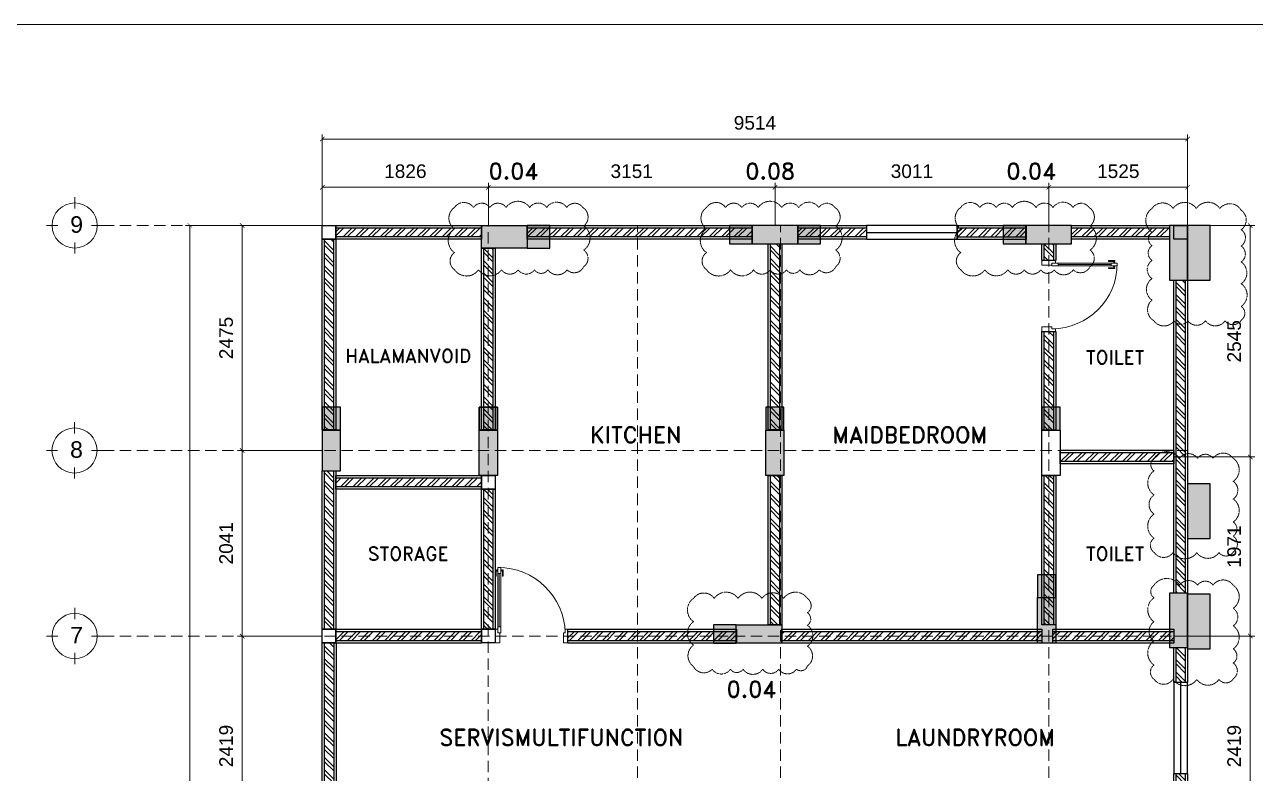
# Model space of a CAD drawing. Header units: millimetres. Extents: x -322387 to 1539330, y -108868 to 282714.
# Drawn here: x 513342 to 526875, y 75775 to 84011 of the extents above; entities that cross this region are included whole.
import ezdxf
from ezdxf.enums import TextEntityAlignment as Align

# ---------------------------------------------------------------- set-up
doc = ezdxf.new("R2010")
doc.units = ezdxf.units.MM
doc.header["$MEASUREMENT"] = 0
for name, pattern in [('DASHED2', [0.375, 0.25, -0.125]), ('HIDDEN2', [0.1875, 0.125, -0.0625]), ('SLD-Solid', [0])]:
    doc.linetypes.add(name, pattern=pattern)
for name, color, linetype, lineweight in [('09-Arsiran', 8, 'Continuous', 5), ('AS', 8, 'HIDDEN2', 5), ('DOOR OPENING', 4, 'SLD-Solid', 5), ('HATCH', 8, 'Continuous', 5), ('Kabel', 2, 'DASHED2', 20), ('LEGEND', 1, 'DASHED2', 50), ('XR-KOP A3_MOZART$0$KOP-A1$0$A-GRSKOP', 1, 'Continuous', 5)]:
    doc.layers.add(name, color=color, linetype=linetype, lineweight=lineweight)
doc.layers.add('tampak', color=7, linetype='Continuous')
doc.layers.add('WALL', color=255, linetype='Continuous')
doc.styles.add('HAND', font='ROMAND.SHX', dxfattribs={"width": 0.8, "height": 250})
doc.styles.get("Standard").update_dxf_attribs({"font": 'arial.ttf'})
doc.dimstyles.new('DIM100', dxfattribs={"dimscale": 0, "dimtxt": 150, "dimasz": 50, "dimexe": 50, "dimexo": 0, "dimgap": 100, "dimtad": 1, "dimtoh": 1, "dimdec": 0, "dimdsep": 46, "dimtxsty": 'Standard', "dimblk": 'ARCHTICK', "dimcen": 1, "dimclrd": 1, "dimclre": 1, "dimadec": 0, "dimazin": 0, "dimtfac": 250, "dimtdec": 0, "dimtix": 1, "dimtmove": 0, "dimatfit": 3, "dimldrblk": 'DOT', "dimfxl": 150, "dimtolj": 1, "dimtzin": 0, "dimlwd": 5, "dimlwe": 5, "dimarcsym": 0})

# ---------------------------------------------------------------- blocks, each defined once
blk = doc.blocks.new('*U219')
at = {"layer": 'HATCH'}
h = blk.add_hatch(dxfattribs=at)
h.set_pattern_fill('ANSI32', color=0, scale=10)
h.set_pattern_definition([(45, (-19942.19, -10567.46), (-67.3519, 67.3519), []), (45, (-19897.29, -10567.46), (-67.3519, 67.3519), [])])
h.paths.add_polyline_path([(-3382, 50), (-3382, -50), (-1303, -50), (-1303, 50)])
at = {"layer": 'WALL', "color": 0}
for points in [[(-3382, 75), (-1303, 75), (-1303, -75), (-3382, -75)], [(-3382, 50), (-1303, 50), (-1303, -50), (-3382, -50)]]:
    blk.add_lwpolyline(points, close=True, dxfattribs=at)
blk = doc.blocks.new('*U209')
at = {"layer": 'HATCH'}
h = blk.add_hatch(dxfattribs=at)
h.set_pattern_fill('ANSI32', color=0, scale=10)
h.set_pattern_definition([(45, (-19843.16, -10567.46), (-67.3519, 67.3519), []), (45, (-19798.26, -10567.46), (-67.3519, 67.3519), [])])
h.paths.add_polyline_path([(-3283, 50), (-3283, -50), (-1303, -50), (-1303, 50)])
at = {"layer": 'WALL', "color": 0}
for points in [[(-3283, 75), (-1303, 75), (-1303, -75), (-3283, -75)], [(-3283, 50), (-1303, 50), (-1303, -50), (-3283, -50)]]:
    blk.add_lwpolyline(points, close=True, dxfattribs=at)
blk = doc.blocks.new('*U7')
at = {"layer": 'HATCH'}
h = blk.add_hatch(dxfattribs=at)
h.set_pattern_fill('ANSI32', color=0, scale=10)
h.set_pattern_definition([(45, (2126.09, -10567.46), (-67.3519, 67.3519), []), (45, (2170.99, -10567.46), (-67.3519, 67.3519), [])])
h.paths.add_polyline_path([(9484, -50), (9484, 50), (7899, 50), (7899, -50)])
at = {"layer": 'WALL', "color": 0}
for points in [[(7899, 75), (9484, 75), (9484, -75), (7899, -75)], [(7899, 50), (9484, 50), (9484, -50), (7899, -50)]]:
    blk.add_lwpolyline(points, close=True, dxfattribs=at)
blk = doc.blocks.new('*U210')
at = {"layer": 'HATCH'}
h = blk.add_hatch(dxfattribs=at)
h.set_pattern_fill('ANSI32', color=0, scale=10)
h.set_pattern_definition([(45, (564.82, -10567.46), (-67.3519, 67.3519), []), (45, (609.72, -10567.46), (-67.3519, 67.3519), [])])
h.paths.add_polyline_path([(9137, -50), (9137, 50), (6685, 50), (6685, -50)])
at = {"layer": 'WALL', "color": 0}
for points in [[(6685, 75), (9137, 75), (9137, -75), (6685, -75)], [(6685, 50), (9137, 50), (9137, -50), (6685, -50)]]:
    blk.add_lwpolyline(points, close=True, dxfattribs=at)
blk = doc.blocks.new('*U547')
at = {"layer": 'HATCH'}
h = blk.add_hatch(dxfattribs=at)
h.set_pattern_fill('ANSI32', color=0, scale=10)
h.set_pattern_definition([(45, (2616.32, -10567.46), (-67.3519, 67.3519), []), (45, (2661.22, -10567.46), (-67.3519, 67.3519), [])])
h.paths.add_polyline_path([(9311, -50), (9311, 50), (8563, 50), (8563, -50)])
at = {"layer": 'WALL', "color": 0}
for points in [[(8563, 75), (9311, 75), (9311, -75), (8563, -75)], [(8563, 50), (9311, 50), (9311, -50), (8563, -50)]]:
    blk.add_lwpolyline(points, close=True, dxfattribs=at)
blk = doc.blocks.new('*U214')
at = {"layer": 'HATCH'}
h = blk.add_hatch(dxfattribs=at)
h.set_pattern_fill('ANSI32', color=0, scale=10)
h.set_pattern_definition([(45, (2300.85, -10567.46), (-67.3519, 67.3519), []), (45, (2345.75, -10567.46), (-67.3519, 67.3519), [])])
h.paths.add_polyline_path([(9312, -50), (9312, 50), (8246, 50), (8246, -50)])
at = {"layer": 'WALL', "color": 0}
for points in [[(8246, 75), (9312, 75), (9312, -75), (8246, -75)], [(8246, 50), (9312, 50), (9312, -50), (8246, -50)]]:
    blk.add_lwpolyline(points, close=True, dxfattribs=at)
blk = doc.blocks.new('*U235')
at = {"layer": 'HATCH'}
h = blk.add_hatch(dxfattribs=at)
h.set_pattern_fill('ANSI32', color=0, scale=10)
h.set_pattern_definition([(45, (-17719.44, -10567.46), (-67.3519, 67.3519), []), (45, (-17674.53, -10567.46), (-67.3519, 67.3519), [])])
h.paths.add_polyline_path([(-2935, 50), (-2935, -50), (473, -50), (473, 50)])
at = {"layer": 'WALL', "color": 0}
for points in [[(-2935, 75), (473, 75), (473, -75), (-2935, -75)], [(-2935, 50), (473, 50), (473, -50), (-2935, -50)]]:
    blk.add_lwpolyline(points, close=True, dxfattribs=at)
blk = doc.blocks.new('*U212')
at = {"layer": 'HATCH'}
h = blk.add_hatch(dxfattribs=at)
h.set_pattern_fill('ANSI32', color=0, scale=10)
h.set_pattern_definition([(45, (-19891.23, -10567.46), (-67.3519, 67.3519), []), (45, (-19846.33, -10567.46), (-67.3519, 67.3519), [])])
h.paths.add_polyline_path([(-3331, 50), (-3331, -50), (-1303, -50), (-1303, 50)])
at = {"layer": 'WALL', "color": 0}
for points in [[(-3331, 75), (-1303, 75), (-1303, -75), (-3331, -75)], [(-3331, 50), (-1303, 50), (-1303, -50), (-3331, -50)]]:
    blk.add_lwpolyline(points, close=True, dxfattribs=at)
blk = doc.blocks.new('*U632')
at = {"layer": 'HATCH'}
h = blk.add_hatch(dxfattribs=at)
h.set_pattern_fill('ANSI32', color=0, scale=10)
h.set_pattern_definition([(45, (-18939.37, -10567.46), (-67.3519, 67.3519), []), (45, (-18894.47, -10567.46), (-67.3519, 67.3519), [])])
h.paths.add_polyline_path([(-2378, 50), (-2378, -50), (-1304, -50), (-1304, 50)])
at = {"layer": 'WALL', "color": 0}
for points in [[(-2378, 75), (-1304, 75), (-1304, -75), (-2378, -75)], [(-2378, 50), (-1304, 50), (-1304, -50), (-2378, -50)]]:
    blk.add_lwpolyline(points, close=True, dxfattribs=at)
blk = doc.blocks.new('*U220')
at = {"layer": 'HATCH'}
h = blk.add_hatch(dxfattribs=at)
h.set_pattern_fill('ANSI32', color=0, scale=10)
h.set_pattern_definition([(45, (-20693.43, -10567.46), (-67.3519, 67.3519), []), (45, (-20648.53, -10567.46), (-67.3519, 67.3519), [])])
h.paths.add_polyline_path([(-3580, 50), (-3580, -50), (-1856, -50), (-1856, 50)])
at = {"layer": 'WALL', "color": 0}
for points in [[(-3580, 75), (-1856, 75), (-1856, -75), (-3580, -75)], [(-3580, 50), (-1856, 50), (-1856, -50), (-3580, -50)]]:
    blk.add_lwpolyline(points, close=True, dxfattribs=at)
blk = doc.blocks.new('*U12')
at = {"layer": 'HATCH'}
h = blk.add_hatch(dxfattribs=at)
h.set_pattern_fill('ANSI32', color=0, scale=10)
h.set_pattern_definition([(45, (-20495.355, -10567.46), (-67.3519, 67.3519), []), (45, (-20450.45, -10567.46), (-67.3519, 67.3519), [])])
h.paths.add_polyline_path([(-3382, 50), (-3382, -50), (-1856, -50), (-1856, 50)])
at = {"layer": 'WALL', "color": 0}
for points in [[(-3382, 75), (-1856, 75), (-1856, -75), (-3382, -75)], [(-3382, 50), (-1856, 50), (-1856, -50), (-3382, -50)]]:
    blk.add_lwpolyline(points, close=True, dxfattribs=at)
blk = doc.blocks.new('*U628')
at = {"layer": 'HATCH'}
h = blk.add_hatch(dxfattribs=at)
h.set_pattern_fill('ANSI32', color=0, scale=10)
h.set_pattern_definition([(45, (292.47, -10567.46), (-67.3519, 67.3519), []), (45, (337.37, -10567.46), (-67.3519, 67.3519), [])])
h.paths.add_polyline_path([(8692, -50), (8692, 50), (6858, 50), (6858, -50)])
at = {"layer": 'WALL', "color": 0}
for points in [[(6858, 75), (8692, 75), (8692, -75), (6858, -75)], [(6858, 50), (8692, 50), (8692, -50), (6858, -50)]]:
    blk.add_lwpolyline(points, close=True, dxfattribs=at)
blk = doc.blocks.new('*U9')
at = {"layer": 'HATCH'}
h = blk.add_hatch(dxfattribs=at)
h.set_pattern_fill('ANSI32', color=0, scale=10)
h.set_pattern_definition([(45, (878.23, -10567.46), (-67.3519, 67.3519), []), (45, (923.13, -10567.46), (-67.3519, 67.3519), [])])
h.paths.add_polyline_path([(9484, -50), (9484, 50), (6651, 50), (6651, -50)])
at = {"layer": 'WALL', "color": 0}
for points in [[(6651, 75), (9484, 75), (9484, -75), (6651, -75)], [(6651, 50), (9484, 50), (9484, -50), (6651, -50)]]:
    blk.add_lwpolyline(points, close=True, dxfattribs=at)
blk = doc.blocks.new('*U242')
at = {"layer": 'HATCH'}
h = blk.add_hatch(dxfattribs=at)
h.set_pattern_fill('ANSI32', color=0, scale=10)
h.set_pattern_definition([(45, (2457.06, -10567.46), (-67.3519, 67.3519), []), (45, (2501.96, -10567.46), (-67.3519, 67.3519), [])])
h.paths.add_polyline_path([(9516, -50), (9516, 50), (8198, 50), (8198, -50)])
at = {"layer": 'WALL', "color": 0}
for points in [[(8198, 75), (9516, 75), (9516, -75), (8198, -75)], [(8198, 50), (9516, 50), (9516, -50), (8198, -50)]]:
    blk.add_lwpolyline(points, close=True, dxfattribs=at)
blk = doc.blocks.new('*U230')
at = {"layer": 'HATCH'}
h = blk.add_hatch(dxfattribs=at)
h.set_pattern_fill('ANSI32', color=0, scale=10)
h.set_pattern_definition([(45, (-19972.63, -10567.46), (-67.3519, 67.3519), []), (45, (-19927.73, -10567.46), (-67.3519, 67.3519), [])])
h.paths.add_polyline_path([(-3382, 50), (-3382, -50), (-1333, -50), (-1333, 50)])
at = {"layer": 'WALL', "color": 0}
for points in [[(-3382, 75), (-1333, 75), (-1333, -75), (-3382, -75)], [(-3382, 50), (-1333, 50), (-1333, -50), (-3382, -50)]]:
    blk.add_lwpolyline(points, close=True, dxfattribs=at)
blk = doc.blocks.new('*U215')
at = {"layer": 'HATCH'}
h = blk.add_hatch(dxfattribs=at)
h.set_pattern_fill('ANSI32', color=0, scale=10)
h.set_pattern_definition([(45, (2373.68, -10567.46), (-67.3519, 67.3519), []), (45, (2418.58, -10567.46), (-67.3519, 67.3519), [])])
h.paths.add_polyline_path([(9434, -50), (9434, 50), (8196, 50), (8196, -50)])
at = {"layer": 'WALL', "color": 0}
for points in [[(8196, 75), (9434, 75), (9434, -75), (8196, -75)], [(8196, 50), (9434, 50), (9434, -50), (8196, -50)]]:
    blk.add_lwpolyline(points, close=True, dxfattribs=at)
blk = doc.blocks.new('_ArchTick')
at = {"color": 0, "linetype": 'ByBlock', "const_width": 0.15}
blk.add_lwpolyline([(-0.5, -0.5), (0.5, 0.5)], dxfattribs=at)
blk = doc.blocks.new('*D1194')
at = {"color": 1, "lineweight": 5, "transparency": 16777216}
for p, q in [((516615, 81802), (516615, 82272)), ((516615, 82222), (518441, 82222)), ((518441, 81802), (518441, 82272))]:
    blk.add_line(p, q, dxfattribs=at)
at = {"layer": 'Defpoints', "color": 0, "transparency": 16777216}
for p in [(518441, 82222), (516615, 81802), (518441, 81802)]:
    blk.add_point(p, dxfattribs=at)
at = {"color": 1, "lineweight": 5, "transparency": 16777216, "xscale": 50, "yscale": 50, "zscale": 50, "rotation": 180}
blk.add_blockref('_ArchTick', (516615, 82222), dxfattribs=at)
at = {"color": 1, "lineweight": 5, "transparency": 16777216, "xscale": 50, "yscale": 50, "zscale": 50}
blk.add_blockref('_ArchTick', (518441, 82222), dxfattribs=at)
at = {"color": 0, "transparency": 16777216, "insert": (517528, 82398), "char_height": 150, "attachment_point": 5}
blk.add_mtext('\\A1;1826', dxfattribs=at)
blk = doc.blocks.new('_DOT')
at = {"color": 0, "linetype": 'ByBlock'}
blk.add_line((-0.5, 0), (-1, 0), dxfattribs=at)
at = {"color": 0, "linetype": 'ByBlock', "const_width": 0.5}
blk.add_lwpolyline([(-0.25, 0, 1), (0.25, 0, 1)], format="xyb", close=True, dxfattribs=at)
blk = doc.blocks.new('*D1156')
at = {"color": 1, "lineweight": 5, "transparency": 16777216}
for p, q in [((518441, 81802), (518441, 82272)), ((518441, 82222), (521593, 82222)), ((521593, 81800), (521593, 82272))]:
    blk.add_line(p, q, dxfattribs=at)
at = {"layer": 'Defpoints', "color": 0, "transparency": 16777216}
for p in [(521593, 82222), (518441, 81802), (521593, 81800)]:
    blk.add_point(p, dxfattribs=at)
at = {"color": 1, "lineweight": 5, "transparency": 16777216, "xscale": 50, "yscale": 50, "zscale": 50, "rotation": 180}
blk.add_blockref('_ArchTick', (518441, 82222), dxfattribs=at)
at = {"color": 1, "lineweight": 5, "transparency": 16777216, "xscale": 50, "yscale": 50, "zscale": 50}
blk.add_blockref('_ArchTick', (521593, 82222), dxfattribs=at)
at = {"color": 0, "transparency": 16777216, "insert": (520017, 82398), "char_height": 150, "attachment_point": 5}
blk.add_mtext('\\A1;3151', dxfattribs=at)
blk = doc.blocks.new('*D1157')
at = {"color": 1, "lineweight": 5, "transparency": 16777216}
for p, q in [((521593, 81800), (521593, 82272)), ((521593, 82222), (524604, 82222)), ((524604, 81800), (524604, 82272))]:
    blk.add_line(p, q, dxfattribs=at)
at = {"layer": 'Defpoints', "color": 0, "transparency": 16777216}
for p in [(524604, 82222), (521593, 81800), (524604, 81800)]:
    blk.add_point(p, dxfattribs=at)
at = {"color": 1, "lineweight": 5, "transparency": 16777216, "xscale": 50, "yscale": 50, "zscale": 50, "rotation": 180}
blk.add_blockref('_ArchTick', (521593, 82222), dxfattribs=at)
at = {"color": 1, "lineweight": 5, "transparency": 16777216, "xscale": 50, "yscale": 50, "zscale": 50}
blk.add_blockref('_ArchTick', (524604, 82222), dxfattribs=at)
at = {"color": 0, "transparency": 16777216, "insert": (523098, 82398), "char_height": 150, "attachment_point": 5}
blk.add_mtext('\\A1;3011', dxfattribs=at)
blk = doc.blocks.new('*D1195')
at = {"color": 1, "lineweight": 5, "transparency": 16777216}
for p, q in [((524604, 81800), (524604, 82272)), ((524604, 82222), (526129, 82222)), ((526129, 81800), (526129, 82272))]:
    blk.add_line(p, q, dxfattribs=at)
at = {"layer": 'Defpoints', "color": 0, "transparency": 16777216}
for p in [(526129, 82222), (524604, 81800), (526129, 81800)]:
    blk.add_point(p, dxfattribs=at)
at = {"color": 1, "lineweight": 5, "transparency": 16777216, "xscale": 50, "yscale": 50, "zscale": 50, "rotation": 180}
blk.add_blockref('_ArchTick', (524604, 82222), dxfattribs=at)
at = {"color": 1, "lineweight": 5, "transparency": 16777216, "xscale": 50, "yscale": 50, "zscale": 50}
blk.add_blockref('_ArchTick', (526129, 82222), dxfattribs=at)
at = {"color": 0, "transparency": 16777216, "insert": (525367, 82398), "char_height": 150, "attachment_point": 5}
blk.add_mtext('\\A1;1525', dxfattribs=at)
blk = doc.blocks.new('*D1158')
at = {"color": 1, "lineweight": 5, "transparency": 16777216}
for p, q in [((516615, 81802), (516615, 82803)), ((516615, 82753), (526129, 82753)), ((526129, 81800), (526129, 82803))]:
    blk.add_line(p, q, dxfattribs=at)
at = {"layer": 'Defpoints', "color": 0, "transparency": 16777216}
for p in [(526129, 82753), (516615, 81802), (526129, 81800)]:
    blk.add_point(p, dxfattribs=at)
at = {"color": 1, "lineweight": 5, "transparency": 16777216, "xscale": 50, "yscale": 50, "zscale": 50, "rotation": 180}
blk.add_blockref('_ArchTick', (516615, 82753), dxfattribs=at)
at = {"color": 1, "lineweight": 5, "transparency": 16777216, "xscale": 50, "yscale": 50, "zscale": 50}
blk.add_blockref('_ArchTick', (526129, 82753), dxfattribs=at)
at = {"color": 0, "transparency": 16777216, "insert": (521372, 82930), "char_height": 150, "attachment_point": 5}
blk.add_mtext('\\A1;9514', dxfattribs=at)
blk = doc.blocks.new('*D1162')
at = {"color": 1, "lineweight": 5, "transparency": 16777216}
for p, q in [((516613, 77285), (515684, 77285)), ((515734, 74866), (515734, 77285)), ((516613, 74866), (515684, 74866))]:
    blk.add_line(p, q, dxfattribs=at)
at = {"layer": 'Defpoints', "color": 0, "transparency": 16777216}
for p in [(515734, 77285), (516613, 77285), (516613, 74866)]:
    blk.add_point(p, dxfattribs=at)
at = {"color": 1, "lineweight": 5, "transparency": 16777216, "xscale": 50, "yscale": 50, "zscale": 50}
for p, rotation in [((515734, 77285), 90), ((515734, 74866), 270)]:
    blk.add_blockref('_ArchTick', p, dxfattribs=dict(at, rotation=rotation))
at = {"color": 0, "transparency": 16777216, "insert": (515558, 76076), "char_height": 150, "attachment_point": 5, "rotation": 90}
blk.add_mtext('\\A1;2419', dxfattribs=at)
blk = doc.blocks.new('*D1163')
at = {"color": 1, "lineweight": 5, "transparency": 16777216}
for p, q in [((516613, 79327), (515684, 79327)), ((515734, 77285), (515734, 79327)), ((516613, 77285), (515684, 77285))]:
    blk.add_line(p, q, dxfattribs=at)
at = {"layer": 'Defpoints', "color": 0, "transparency": 16777216}
for p in [(515734, 79327), (516613, 79327), (516613, 77285)]:
    blk.add_point(p, dxfattribs=at)
at = {"color": 1, "lineweight": 5, "transparency": 16777216, "xscale": 50, "yscale": 50, "zscale": 50}
for p, rotation in [((515734, 79327), 90), ((515734, 77285), 270)]:
    blk.add_blockref('_ArchTick', p, dxfattribs=dict(at, rotation=rotation))
at = {"color": 0, "transparency": 16777216, "insert": (515558, 78306), "char_height": 150, "attachment_point": 5, "rotation": 90}
blk.add_mtext('\\A1;2041', dxfattribs=at)
blk = doc.blocks.new('*D1164')
at = {"color": 1, "lineweight": 5, "transparency": 16777216}
for p, q in [((516613, 81802), (515684, 81802)), ((515734, 79327), (515734, 81802)), ((516613, 79327), (515684, 79327))]:
    blk.add_line(p, q, dxfattribs=at)
at = {"layer": 'Defpoints', "color": 0, "transparency": 16777216}
for p in [(515734, 81802), (516613, 81802), (516613, 79327)]:
    blk.add_point(p, dxfattribs=at)
at = {"color": 1, "lineweight": 5, "transparency": 16777216, "xscale": 50, "yscale": 50, "zscale": 50}
for p, rotation in [((515734, 81802), 90), ((515734, 79327), 270)]:
    blk.add_blockref('_ArchTick', p, dxfattribs=dict(at, rotation=rotation))
at = {"color": 0, "transparency": 16777216, "insert": (515558, 80564), "char_height": 150, "attachment_point": 5, "rotation": 90}
blk.add_mtext('\\A1;2475', dxfattribs=at)
blk = doc.blocks.new('*D1166')
at = {"color": 1, "lineweight": 5, "transparency": 16777216}
for p, q in [((516613, 81802), (515110, 81802)), ((515160, 63929), (515160, 81802)), ((516615, 63929), (515110, 63929))]:
    blk.add_line(p, q, dxfattribs=at)
at = {"layer": 'Defpoints', "color": 0, "transparency": 16777216}
for p in [(515160, 81802), (516613, 81802), (516615, 63929)]:
    blk.add_point(p, dxfattribs=at)
at = {"color": 1, "lineweight": 5, "transparency": 16777216, "xscale": 50, "yscale": 50, "zscale": 50}
for p, rotation in [((515160, 81802), 90), ((515160, 63929), 270)]:
    blk.add_blockref('_ArchTick', p, dxfattribs=dict(at, rotation=rotation))
at = {"color": 0, "transparency": 16777216, "insert": (514983, 72865), "char_height": 150, "attachment_point": 5, "rotation": 90}
blk.add_mtext('\\A1;17873', dxfattribs=at)
blk = doc.blocks.new('*D1196')
at = {"color": 1, "lineweight": 5, "transparency": 16777216}
for p, q in [((526129, 81800), (526869, 81800)), ((526819, 81800), (526819, 79256)), ((525978, 79256), (526869, 79256))]:
    blk.add_line(p, q, dxfattribs=at)
at = {"layer": 'Defpoints', "color": 0, "transparency": 16777216}
for p in [(526129, 81800), (525978, 79256), (526819, 79256)]:
    blk.add_point(p, dxfattribs=at)
at = {"color": 1, "lineweight": 5, "transparency": 16777216, "xscale": 50, "yscale": 50, "zscale": 50}
for p, rotation in [((526819, 81800), 90), ((526819, 79256), 270)]:
    blk.add_blockref('_ArchTick', p, dxfattribs=dict(at, rotation=rotation))
at = {"color": 0, "transparency": 16777216, "insert": (526642, 80528), "char_height": 150, "attachment_point": 5, "rotation": 90}
blk.add_mtext('\\A1;2545', dxfattribs=at)
blk = doc.blocks.new('*D1197')
at = {"color": 1, "lineweight": 5, "transparency": 16777216}
for p, q in [((525978, 79256), (526869, 79256)), ((526819, 79256), (526819, 77285)), ((525978, 77285), (526869, 77285))]:
    blk.add_line(p, q, dxfattribs=at)
at = {"layer": 'Defpoints', "color": 0, "transparency": 16777216}
for p in [(525978, 79256), (525978, 77285), (526819, 77285)]:
    blk.add_point(p, dxfattribs=at)
at = {"color": 1, "lineweight": 5, "transparency": 16777216, "xscale": 50, "yscale": 50, "zscale": 50}
for p, rotation in [((526819, 79256), 90), ((526819, 77285), 270)]:
    blk.add_blockref('_ArchTick', p, dxfattribs=dict(at, rotation=rotation))
at = {"color": 0, "transparency": 16777216, "insert": (526642, 78270), "char_height": 150, "attachment_point": 5, "rotation": 90}
blk.add_mtext('\\A1;1971', dxfattribs=at)
blk = doc.blocks.new('*D1198')
at = {"color": 1, "lineweight": 5, "transparency": 16777216}
for p, q in [((525978, 77285), (526869, 77285)), ((526819, 77285), (526819, 74866)), ((525978, 74866), (526869, 74866))]:
    blk.add_line(p, q, dxfattribs=at)
at = {"layer": 'Defpoints', "color": 0, "transparency": 16777216}
for p in [(525978, 77285), (525978, 74866), (526819, 74866)]:
    blk.add_point(p, dxfattribs=at)
at = {"color": 1, "lineweight": 5, "transparency": 16777216, "xscale": 50, "yscale": 50, "zscale": 50}
for p, rotation in [((526819, 77285), 90), ((526819, 74866), 270)]:
    blk.add_blockref('_ArchTick', p, dxfattribs=dict(at, rotation=rotation))
at = {"color": 0, "transparency": 16777216, "insert": (526642, 76075), "char_height": 150, "attachment_point": 5, "rotation": 90}
blk.add_mtext('\\A1;2419', dxfattribs=at)
blk = doc.blocks.new('hsdh')
at = {"layer": 'XR-KOP A3_MOZART$0$KOP-A1$0$A-GRSKOP', "color": 5, "linetype": 'Continuous', "lineweight": 5}
blk.add_lwpolyline([(145017, 82138), (108409, 82138), (108409, 56660), (145017, 56660)], close=True, dxfattribs=at)
blk = doc.blocks.new('FDFGKAA')
at = {"layer": 'tampak', "transparency": 33554687}
h = blk.add_hatch(dxfattribs=at)
h.set_pattern_fill('ANSI31', color=256, scale=10)
h.set_pattern_definition([(45, (-73606.7004, -18895.478), (-0.8838834765, 0.8838834765), [])])
h.paths.add_polyline_path([(212885, 41901), (213385, 41901), (213385, 41651), (212885, 41651)])
h.paths.add_polyline_path([(215861, 41900), (215861, 41700), (216361, 41700), (216361, 41900)])
h.paths.add_polyline_path([(218871, 41900), (218871, 41700), (219371, 41700), (219371, 41900)])
h.paths.add_polyline_path([(220648, 41900), (220448, 41900), (220448, 41300), (220648, 41300)])
h.paths.add_polyline_path([(216009, 39651), (216209, 39651), (216209, 39151), (216009, 39151)])
h.paths.add_polyline_path([(212859, 39651), (213059, 39651), (213059, 39151), (212859, 39151)])
h.paths.add_polyline_path([(211132, 39651), (211132, 39201), (211332, 39201), (211332, 39651)])
h.paths.add_polyline_path([(220648, 37858), (220448, 37858), (220448, 37258), (220648, 37258)])
h.paths.add_polyline_path([(220648, 35490), (220448, 35490), (220448, 34890), (220648, 34890)])
h.paths.add_polyline_path([(219021, 35390), (219221, 35390), (219221, 34890), (219021, 34890)])
h.paths.add_polyline_path([(216595, 35065), (216595, 34865), (216095, 34865), (216095, 35065)])
h.paths.add_polyline_path([(211133, 35240), (211133, 34690), (211283, 34690), (211283, 35240)])
h.paths.add_polyline_path([(219205, 32436), (219005, 32436), (219005, 32936), (219205, 32936)])
h.paths.add_polyline_path([(216296, 32436), (216096, 32436), (216096, 32936), (216296, 32936)])
h.paths.add_polyline_path([(211333, 32436), (211133, 32436), (211133, 32936), (211333, 32936)])
h.paths.add_polyline_path([(211135, 29398), (211135, 28798), (211285, 28798), (211285, 29398)])
h.paths.add_polyline_path([(216098, 29398), (216098, 28798), (216248, 28798), (216248, 29398)])
h.paths.add_polyline_path([(219048, 29398), (219048, 28798), (219198, 28798), (219198, 29398)])
h = blk.add_hatch(color=5, dxfattribs=at)
h.dxf.hatch_style = 1
h.paths.add_polyline_path([(213385, 41901), (213385, 41651), (213635, 41651), (213635, 41901)])
h.paths.add_polyline_path([(215611, 41900), (215611, 41700), (215861, 41700), (215861, 41900)])
h.paths.add_polyline_path([(216361, 41900), (216361, 41700), (216611, 41700), (216611, 41900)])
h.paths.add_polyline_path([(218621, 41900), (218621, 41700), (218871, 41700), (218871, 41900)])
h.paths.add_polyline_path([(220648, 41900), (220648, 41300), (220898, 41300), (220898, 41900)])
h.paths.add_polyline_path([(220648, 39058), (220648, 38458), (220898, 38458), (220898, 39058)])
h.paths.add_polyline_path([(219046, 39651), (219246, 39651), (219246, 39901), (219046, 39901)])
h.paths.add_polyline_path([(220648, 37844), (220648, 37244), (220898, 37244), (220898, 37844)])
h.paths.add_polyline_path([(216009, 39651), (216209, 39651), (216209, 39901), (216009, 39901)])
h.paths.add_polyline_path([(212859, 39651), (213059, 39651), (213059, 39901), (212859, 39901)])
h.paths.add_polyline_path([(211132, 39651), (211332, 39651), (211332, 39901), (211132, 39901)])
h.paths.add_polyline_path([(215436, 37508), (215436, 37308), (215686, 37308), (215686, 37508)])
h.paths.add_polyline_path([(219198, 38058), (218998, 38058), (218998, 37808), (219198, 37808)])
h.paths.add_polyline_path([(220648, 35490), (220648, 34890), (220898, 34890), (220898, 35490)])
h.paths.add_polyline_path([(219205, 32436), (219005, 32436), (219005, 32186), (219205, 32186)])
h.paths.add_polyline_path([(216371, 32336), (216021, 32336), (216021, 32936), (216371, 32936)])
h.paths.add_polyline_path([(211132, 32936), (211333, 32936), (211333, 33186), (211132, 33186)])
h.paths.add_polyline_path([(211132, 35240), (211283, 35240), (211283, 35490), (211132, 35490)])
h.paths.add_polyline_path([(219198, 29648), (219048, 29648), (219048, 29398), (219198, 29398)])
h.paths.add_polyline_path([(216248, 29648), (216098, 29648), (216098, 29398), (216248, 29398)])
h.paths.add_polyline_path([(211132, 29398), (211283, 29398), (211283, 29648), (211132, 29648)])
h = blk.add_hatch(color=256, dxfattribs=at)
h.dxf.hatch_style = 1
h.paths.add_polyline_path([(216186, 37508), (216186, 37308), (215686, 37308), (215686, 37508)])
h.paths.add_polyline_path([(219198, 37308), (218998, 37308), (218998, 37808), (219198, 37808)])
for points in [[(212885, 41901), (213385, 41901), (213385, 41651), (212885, 41651), (212885, 41901)], [(213385, 41901), (213385, 41651), (213635, 41651), (213635, 41901), (213385, 41901)], [(215611, 41900), (215611, 41700), (215861, 41700), (215861, 41900), (215611, 41900)], [(215861, 41900), (215861, 41700), (216361, 41700), (216361, 41900), (215861, 41900)], [(216361, 41900), (216361, 41700), (216611, 41700), (216611, 41900), (216361, 41900)], [(218621, 41900), (218621, 41700), (218871, 41700), (218871, 41900), (218621, 41900)], [(218871, 41900), (218871, 41700), (219371, 41700), (219371, 41900), (218871, 41900)], [(220648, 41900), (220448, 41900), (220448, 41300), (220648, 41300), (220648, 41900)], [(220648, 41900), (220648, 41300), (220898, 41300), (220898, 41900), (220648, 41900)], [(211132, 39651), (211332, 39651), (211332, 39901), (211132, 39901), (211132, 39651)], [(212859, 39651), (213059, 39651), (213059, 39901), (212859, 39901), (212859, 39651)], [(216009, 39651), (216209, 39651), (216209, 39901), (216009, 39901), (216009, 39651)], [(219046, 39651), (219246, 39651), (219246, 39901), (219046, 39901), (219046, 39651)], [(211132, 39651), (211132, 39201), (211332, 39201), (211332, 39651), (211132, 39651)], [(212859, 39651), (213059, 39651), (213059, 39151), (212859, 39151), (212859, 39651)], [(216009, 39651), (216209, 39651), (216209, 39151), (216009, 39151), (216009, 39651)], [(219246, 39151), (219046, 39151), (219046, 39651), (219246, 39651), (219246, 39151)], [(220648, 39058), (220648, 38458), (220898, 38458), (220898, 39058), (220648, 39058)], [(219198, 38058), (218998, 38058), (218998, 37808), (219198, 37808), (219198, 38058)], [(219198, 37308), (218998, 37308), (218998, 37808), (219198, 37808), (219198, 37308)], [(220648, 37858), (220448, 37858), (220448, 37258), (220648, 37258), (220648, 37858)], [(220648, 37844), (220648, 37244), (220898, 37244), (220898, 37844), (220648, 37844)], [(215436, 37508), (215436, 37308), (215686, 37308), (215686, 37508), (215436, 37508)], [(216186, 37508), (216186, 37308), (215686, 37308), (215686, 37508), (216186, 37508)], [(211132, 35240), (211283, 35240), (211283, 35490), (211132, 35490), (211132, 35240)], [(220648, 35490), (220448, 35490), (220448, 34890), (220648, 34890), (220648, 35490)], [(220648, 35490), (220648, 34890), (220898, 34890), (220898, 35490), (220648, 35490)], [(219021, 35390), (219221, 35390), (219221, 34890), (219021, 34890), (219021, 35390)], [(211133, 35240), (211133, 34690), (211283, 34690), (211283, 35240), (211133, 35240)], [(216595, 35065), (216595, 34865), (216095, 34865), (216095, 35065), (216595, 35065)], [(211132, 32936), (211333, 32936), (211333, 33186), (211132, 33186), (211132, 32936)], [(211333, 32436), (211133, 32436), (211133, 32936), (211333, 32936), (211333, 32436)], [(216296, 32436), (216096, 32436), (216096, 32936), (216296, 32936), (216296, 32436)], [(219205, 32436), (219005, 32436), (219005, 32936), (219205, 32936), (219205, 32436)], [(219205, 32436), (219005, 32436), (219005, 32186), (219205, 32186), (219205, 32436)], [(211132, 29398), (211283, 29398), (211283, 29648), (211132, 29648), (211132, 29398)], [(216248, 29648), (216098, 29648), (216098, 29398), (216248, 29398), (216248, 29648)], [(219198, 29648), (219048, 29648), (219048, 29398), (219198, 29398), (219198, 29648)], [(211135, 29398), (211135, 28798), (211285, 28798), (211285, 29398), (211135, 29398)], [(216098, 29398), (216098, 28798), (216248, 28798), (216248, 29398), (216098, 29398)], [(219048, 29398), (219048, 28798), (219198, 28798), (219198, 29398), (219048, 29398)]]:
    blk.add_lwpolyline(points)
blk.add_lwpolyline([(216371, 32336), (216021, 32336), (216021, 32936), (216371, 32936)], close=True)
blk = doc.blocks.new('*U216')
at = {"layer": 'HATCH'}
h = blk.add_hatch(dxfattribs=at)
h.set_pattern_fill('ANSI32', color=0, scale=10)
h.set_pattern_definition([(45, (-20295.84, -10567.46), (-67.3519, 67.3519), []), (45, (-20250.935, -10567.46), (-67.3519, 67.3519), [])])
h.paths.add_polyline_path([(-3333, 50), (-3333, -50), (-1706, -50), (-1706, 50)])
at = {"layer": 'WALL', "color": 0}
for points in [[(-3333, 75), (-1706, 75), (-1706, -75), (-3333, -75)], [(-3333, 50), (-1706, 50), (-1706, -50), (-3333, -50)]]:
    blk.add_lwpolyline(points, close=True, dxfattribs=at)
blk = doc.blocks.new('*U218')
at = {"layer": 'HATCH'}
h = blk.add_hatch(dxfattribs=at)
h.set_pattern_fill('ANSI32', color=0, scale=10)
h.set_pattern_definition([(45, (-20292.95, -10567.46), (-67.3519, 67.3519), []), (45, (-20248.05, -10567.46), (-67.3519, 67.3519), [])])
h.paths.add_polyline_path([(-3331, 50), (-3331, -50), (-1704, -50), (-1704, 50)])
at = {"layer": 'WALL', "color": 0}
for points in [[(-3331, 75), (-1704, 75), (-1704, -75), (-3331, -75)], [(-3331, 50), (-1704, 50), (-1704, -50), (-3331, -50)]]:
    blk.add_lwpolyline(points, close=True, dxfattribs=at)
blk = doc.blocks.new('*U546')
at = {"layer": 'HATCH'}
h = blk.add_hatch(dxfattribs=at)
h.set_pattern_fill('ANSI32', color=0, scale=10)
h.set_pattern_definition([(45, (-20747.18, -10567.46), (-67.3519, 67.3519), []), (45, (-20702.275, -10567.46), (-67.3519, 67.3519), [])])
h.paths.add_polyline_path([(-2935, 50), (-2935, -50), (-2555, -50), (-2555, 50)])
at = {"layer": 'WALL', "color": 0}
for points in [[(-2935, 75), (-2555, 75), (-2555, -75), (-2935, -75)], [(-2935, 50), (-2555, 50), (-2555, -50), (-2935, -50)]]:
    blk.add_lwpolyline(points, close=True, dxfattribs=at)
blk = doc.blocks.new('DSS54322')
blk.add_lwpolyline([(-8025, 20820), (-7825, 20820), (-7825, 20570), (-8025, 20570)], close=True)
at = {"layer": 'Kabel'}
blk.add_lwpolyline([(-8025, 20570), (-7825, 20570), (-7825, 20070), (-8025, 20070)], close=True, dxfattribs=at)
blk = doc.blocks.new('KUSEN PINTU')
at = {"layer": 'DOOR OPENING', "linetype": 'Continuous', "transparency": 33554687}
for p, q in [((-30, 110), (-30, 150)), ((-30, 150), (-5, 150)), ((-5, 150), (-5, 145)), ((-5, 145), (0, 145)), ((0, 145), (0, 5)), ((-50, 110), (-30, 110)), ((-50, 0), (-50, 110)), ((-5, 0), (-50, 0)), ((0, 5), (-5, 5)), ((-5, 5), (-5, 0))]:
    blk.add_line(p, q, dxfattribs=at)
at = {"layer": 'DOOR OPENING', "linetype": 'Continuous', "ltscale": 10, "transparency": 33554687}
for p, q in [((0, 145), (0, 150)), ((0, 5), (0, 0))]:
    blk.add_line(p, q, dxfattribs=at)
blk = doc.blocks.new('A$C3020dce1')
at = {"layer": 'DOOR OPENING', "linetype": 'Continuous', "transparency": 33554687}
for p, q in [((110, 60), (110, 30)), ((110, 60), (178, 60)), ((178, 30), (110, 30)), ((178, 60), (178, 30)), ((735, 79), (735, 88)), ((735, 88), (802, 88)), ((802, 79), (735, 79)), ((802, 10), (735, 10)), ((735, 10), (735, 2)), ((735, 2), (802, 2)), ((830, 60), (762, 60)), ((762, 60), (762, 30)), ((762, 30), (830, 30)), ((785, 60), (785, 62)), ((807, 60), (785, 60)), ((807, 30), (785, 30)), ((785, 30), (785, 28)), ((787, 64), (806, 64)), ((787, 26), (806, 26)), ((802, 88), (802, 79)), ((802, 2), (802, 10)), ((807, 62), (807, 60)), ((807, 28), (807, 30)), ((830, 30), (830, 60))]:
    blk.add_line(p, q, dxfattribs=at)
at = {"layer": 'DOOR OPENING', "transparency": 33554687}
blk.add_line((110, 30), (150, 30), dxfattribs=at)
at = {"layer": 'DOOR OPENING', "linetype": 'Continuous', "ltscale": 10, "transparency": 33554687}
for p, q in [((178, 60), (762, 60)), ((762, 45), (178, 45)), ((178, 30), (762, 30)), ((793, 64), (793, 79)), ((793, 10), (793, 26)), ((799, 64), (799, 79)), ((799, 10), (799, 26))]:
    blk.add_line(p, q, dxfattribs=at)
at = {"layer": 'DOOR OPENING', "color": 8, "ltscale": 2, "transparency": 33554687}
blk.add_arc((93, 33), 737, 359.775, 88.6553, dxfattribs=at)
at = {"layer": 'DOOR OPENING', "linetype": 'Continuous', "transparency": 33554687}
for centre, start, end in [((787, 62), 90, 180), ((787, 28), 180, 270), ((806, 62), 360, 90), ((806, 28), 270, 0)]:
    blk.add_arc(centre, 1.69, start, end, dxfattribs=at)
at = {"layer": 'DOOR OPENING', "linetype": 'Continuous', "transparency": 33554687, "xscale": -1, "rotation": 270}
blk.add_blockref('KUSEN PINTU', (0, 800), dxfattribs=at)
at = {"layer": 'DOOR OPENING', "linetype": 'Continuous', "transparency": 33554687, "rotation": 270}
blk.add_blockref('KUSEN PINTU', (0, 0), dxfattribs=at)
blk = doc.blocks.new('43334GGG')
at = {"layer": 'DOOR OPENING', "linetype": 'Continuous', "transparency": 33554687}
for p, q in [((256087, 171755), (256087, 171784)), ((256155, 171784), (256087, 171784)), ((256087, 171755), (256155, 171755)), ((256155, 171755), (256155, 171784)), ((256711, 171804), (256711, 171813)), ((256711, 171813), (256779, 171813)), ((256779, 171804), (256711, 171804)), ((256779, 171735), (256711, 171735)), ((256711, 171735), (256711, 171727)), ((256739, 171784), (256807, 171784)), ((256739, 171755), (256739, 171784)), ((256807, 171755), (256739, 171755)), ((256762, 171784), (256762, 171787)), ((256784, 171784), (256762, 171784)), ((256784, 171755), (256762, 171755)), ((256762, 171755), (256762, 171753)), ((256763, 171788), (256782, 171788)), ((256763, 171751), (256782, 171751)), ((256779, 171813), (256779, 171804)), ((256779, 171727), (256779, 171735)), ((256784, 171787), (256784, 171784)), ((256784, 171753), (256784, 171755)), ((256807, 171784), (256807, 171755)), ((256711, 171727), (256779, 171727))]:
    blk.add_line(p, q, dxfattribs=at)
at = {"layer": 'DOOR OPENING', "transparency": 33554687}
blk.add_line((256087, 171784), (256127, 171784), dxfattribs=at)
at = {"layer": 'DOOR OPENING', "linetype": 'Continuous', "ltscale": 10, "transparency": 33554687}
for p, q in [((256155, 171784), (256739, 171784)), ((256739, 171770), (256155, 171770)), ((256155, 171755), (256739, 171755)), ((256770, 171804), (256770, 171788)), ((256770, 171751), (256770, 171735)), ((256776, 171804), (256776, 171788)), ((256776, 171751), (256776, 171735))]:
    blk.add_line(p, q, dxfattribs=at)
at = {"layer": 'DOOR OPENING', "ltscale": 10, "transparency": 33554687}
blk.add_arc((256087, 171784), 720, 270, 0, dxfattribs=at)
at = {"layer": 'DOOR OPENING', "linetype": 'Continuous', "transparency": 33554687}
for centre, start, end in [((256763, 171787), 90, 180), ((256763, 171753), 180, 270), ((256782, 171787), 0, 90), ((256782, 171753), 270, 0)]:
    blk.add_arc(centre, 1.69, start, end, dxfattribs=at)
at = {"layer": 'DOOR OPENING', "linetype": 'Continuous', "transparency": 33554687, "xscale": -1, "rotation": 270}
blk.add_blockref('KUSEN PINTU', (255977, 171814), dxfattribs=at)
at = {"layer": 'DOOR OPENING', "linetype": 'Continuous', "transparency": 33554687, "rotation": 270}
blk.add_blockref('KUSEN PINTU', (255977, 171034), dxfattribs=at)
blk = doc.blocks.new('*U633')
at = {"layer": 'HATCH'}
h = blk.add_hatch(dxfattribs=at)
h.set_pattern_fill('ANSI32', color=0, scale=10)
h.set_pattern_definition([(45, (-18047.58, -10567.46), (-67.3519, 67.3519), []), (45, (-18002.675, -10567.46), (-67.3519, 67.3519), [])])
h.paths.add_polyline_path([(-1486, 50), (-1486, -50), (-1304, -50), (-1304, 50)])
at = {"layer": 'WALL', "color": 0}
for points in [[(-1486, 75), (-1304, 75), (-1304, -75), (-1486, -75)], [(-1486, 50), (-1304, 50), (-1304, -50), (-1486, -50)]]:
    blk.add_lwpolyline(points, close=True, dxfattribs=at)

msp = doc.modelspace()

# ---------------------------------------------------------------- linework, layer by layer
for points in [[(516614.8272, 81801.8814), (516764.8272, 81801.8814), (516764.8272, 81651.8814), (516614.8272, 81651.8814), (516614.8272, 81801.8814)], [(523597.745, 81800.4226), (522597.745, 81800.4226), (522597.745, 81650.4226), (523597.745, 81650.4226), (523597.745, 81800.4226)], [(525979.2039, 81800.4226), (526129.2039, 81800.4226), (526129.2039, 81650.4226), (525979.2039, 81650.4226), (525979.2039, 81800.4226)], [(522597.745, 81724.6931), (523597.745, 81725.4226)], [(518366.2861, 79051.8814), (518516.2861, 79051.8814), (518516.2861, 78901.8814), (518366.2861, 78901.8814), (518366.2861, 79051.8814)], [(516614.8272, 77360.4226), (516764.8272, 77360.4226), (516764.8272, 77210.4226), (516614.8272, 77210.4226), (516614.8272, 77360.4226)], [(518366.2861, 77360.4226), (518516.2861, 77360.4226), (518516.2861, 77210.4226), (518366.2861, 77210.4226), (518366.2861, 77360.4226)], [(525978.4744, 76774.6931), (525978.4744, 75774.6931), (526128.4744, 75774.6931), (526128.4744, 76774.6931), (525978.4744, 76774.6931)], [(526054.2039, 75774.6931), (526053.4744, 76774.6931)]]:
    msp.add_lwpolyline(points)
at = {"layer": '09-Arsiran'}
for p, q in [((513892.165, 82111.9092), (513892.165, 81987.8981)), ((513582.1372, 81801.8814), (513706.1483, 81801.8814)), ((514078.1816, 81801.8814), (514202.1928, 81801.8814)), ((513892.165, 81615.8648), (513892.165, 81491.8537)), ((513890.7061, 79636.9092), (513890.7061, 79512.8981)), ((513580.6783, 79326.8814), (513704.6894, 79326.8814)), ((514076.7228, 79326.8814), (514200.7339, 79326.8814)), ((513890.7061, 79140.8648), (513890.7061, 79016.8537)), ((513892.165, 77595.4503), (513892.165, 77471.4392)), ((513582.1372, 77285.4226), (513706.1483, 77285.4226)), ((514078.1816, 77285.4226), (514202.1928, 77285.4226)), ((513892.165, 77099.4059), (513892.165, 76975.3948))]:
    msp.add_line(p, q, dxfattribs=at)
for centre in [(513892.165, 81801.8814), (513890.7061, 79326.8814), (513892.165, 77285.4226)]:
    msp.add_circle(centre, 248.0222, dxfattribs=at)
at = {"layer": 'AS', "ltscale": 1000}
for p, q in [((514202.1928, 81801.8814), (526130.6628, 81801.8814)), ((516614.8272, 61264.3403), (516614.8272, 81801.8814)), ((518440.5567, 61164.3403), (518440.5567, 81801.8814)), ((520079.8272, 61289.3403), (520079.8272, 81801.8814)), ((521652.745, 61289.3403), (521652.745, 81801.8814)), ((524602.745, 61289.3403), (524602.745, 81801.8814)), ((526129.2039, 61289.3403), (526129.2039, 81801.8814)), ((514200.7339, 79326.8814), (526129.2039, 79326.8814)), ((514202.1928, 77285.4226), (526130.6628, 77285.4226))]:
    msp.add_line(p, q, dxfattribs=at)
at = {"layer": 'Kabel'}
for points in [[(518068.2102, 82000.1742, 0.52056705), (518068.2102, 81764.8236, 0.52056705), (518068.2102, 81503.0765, 0.52056705), (518068.2102, 81315.8109, 0.52056705), (518332.5956, 81313.8674, 0.52056705), (518585.708, 81313.8674, 0.52056705), (518767.4234, 81313.8674, 0.52056705), (518947.1855, 81313.8674, 0.52056705), (519095.7334, 81313.8674, 0.52056705), (519305.599, 81313.8674, 0.52056705), (519489.7466, 81349.9372, 0.52056705), (519489.7466, 81530.8835, 0.52056705), (519489.7466, 81796.9235, 0.52056705), (519478.676, 82000.1742, 0.52056705), (519302.747, 82000.1742, 0.52056705), (519082.3952, 82000.1742, 0.52056705), (518895.6178, 82000.1742, 0.52056705), (518636.1495, 82000.1742, 0.52056705), (518457.0669, 82000.1742, 0.52056705), (518277.3088, 82000.1742, 0.52056705)], [(520839.6961, 82000.1742, 0.52056705), (520839.6961, 81764.8236, 0.52056705), (520839.6961, 81503.0765, 0.52056705), (520839.6961, 81315.8109, 0.52056705), (521104.0815, 81313.8674, 0.52056705), (521357.1939, 81313.8674, 0.52056705), (521538.9092, 81313.8674, 0.52056705), (521718.6714, 81313.8674, 0.52056705), (521867.2192, 81313.8674, 0.52056705), (522077.0848, 81313.8674, 0.52056705), (522261.2325, 81349.9372, 0.52056705), (522261.2325, 81530.8835, 0.52056705), (522261.2325, 81796.9235, 0.52056705), (522250.1618, 82000.1742, 0.52056705), (522074.2328, 82000.1742, 0.52056705), (521853.881, 82000.1742, 0.52056705), (521667.1037, 82000.1742, 0.52056705), (521407.6353, 82000.1742, 0.52056705), (521228.5527, 82000.1742, 0.52056705), (521048.7946, 82000.1742, 0.52056705)], [(523635.21, 82000.1742, 0.52056705), (523635.21, 81764.8236, 0.52056705), (523635.21, 81503.0765, 0.52056705), (523635.21, 81315.8109, 0.52056705), (523899.5954, 81313.8674, 0.52056705), (524152.7078, 81313.8674, 0.52056705), (524334.4232, 81313.8674, 0.52056705), (524514.1853, 81313.8674, 0.52056705), (524662.7332, 81313.8674, 0.52056705), (524872.5988, 81313.8674, 0.52056705), (525056.7464, 81349.9372, 0.52056705), (525056.7464, 81530.8835, 0.52056705), (525056.7464, 81796.9235, 0.52056705), (525045.6758, 82000.1742, 0.52056705), (524869.7468, 82000.1742, 0.52056705), (524649.395, 82000.1742, 0.52056705), (524462.6176, 82000.1742, 0.52056705), (524203.1493, 82000.1742, 0.52056705), (524024.0667, 82000.1742, 0.52056705), (523844.3086, 82000.1742, 0.52056705)], [(525738.1115, 81989.348, 0.52056705), (525738.1115, 81726.2704, 0.52056705), (525738.1115, 81580.4936, 0.52056705), (525738.1115, 81417.3742, 0.52056705), (525738.1115, 81217.8076, 0.52056705), (525738.1115, 80980.8171, 0.52056705), (525759.1032, 80753.8764, 0.52056705), (525980.8059, 80753.8764, 0.52056705), (526132.6823, 80753.8764, 0.52056705), (526325.7139, 80753.8764, 0.52056705), (526541.85, 80753.8764, 0.52056705), (526718.7561, 80759.2879, 0.52056705), (526718.7561, 80910.9812, 0.52056705), (526718.7561, 81160.8505, 0.52056705), (526718.7561, 81400.3638, 0.52056705), (526718.7561, 81575.9307, 0.52056705), (526718.7561, 81755.8841, 0.52056705), (526718.7561, 81969.0783, 0.52056705), (526483.5615, 81989.348, 0.52056705), (526224.4268, 81989.348, 0.52056705), (525970.3786, 81989.348, 0.52056705)], [(525760.0136, 79240.5689, 0.52056705), (525760.0136, 79102.1003, 0.52056705), (525760.0136, 78837.574, 0.52056705), (525760.0136, 78627.1428, 0.52056705), (525760.0136, 78361.8434, 0.52056705), (525763.5958, 78203.4984, 0.52056705), (525968.2733, 78203.4984, 0.52056705), (526231.0783, 78203.4984, 0.52056705), (526474.1481, 78203.4984, 0.52056705), (526631.2744, 78210.1873, 0.52056705), (526631.2744, 78384.0777, 0.52056705), (526631.2744, 78539.8808, 0.52056705), (526631.2744, 78792.9077, 0.52056705), (526631.2744, 78987.2781, 0.52056705), (526631.2744, 79239.5197, 0.52056705), (526408.8508, 79240.5689, 0.52056705), (526238.6186, 79240.5689, 0.52056705), (526041.648, 79240.5689, 0.52056705)], [(525760.0136, 77845.0769, 0.52056705), (525760.0136, 77706.6083, 0.52056705), (525760.0136, 77442.082, 0.52056705), (525760.0136, 77231.6508, 0.52056705), (525760.0136, 76966.3513, 0.52056705), (525763.5958, 76808.0064, 0.52056705), (525968.2733, 76808.0064, 0.52056705), (526231.0783, 76808.0064, 0.52056705), (526474.1481, 76808.0064, 0.52056705), (526631.2744, 76814.6953, 0.52056705), (526631.2744, 76988.5857, 0.52056705), (526631.2744, 77144.3888, 0.52056705), (526631.2744, 77397.4157, 0.52056705), (526631.2744, 77591.7861, 0.52056705), (526631.2744, 77844.0276, 0.52056705), (526408.8508, 77845.0769, 0.52056705), (526238.6186, 77845.0769, 0.52056705), (526041.648, 77845.0769, 0.52056705)], [(520696.8495, 77699.865, 0.52056705), (520696.8495, 77443.8269, 0.52056705), (520696.8495, 77185.4735, 0.52056705), (520696.8495, 76950.2816, 0.52056705), (520901.4284, 76920.0755, 0.52056705), (521102.7773, 76920.0755, 0.52056705), (521241.3883, 76920.0755, 0.52056705), (521458.3098, 76920.0755, 0.52056705), (521633.7587, 76920.0755, 0.52056705), (521828.7069, 76920.0755, 0.52056705), (521949.5304, 76957.3908, 0.52056705), (521949.5304, 77173.3316, 0.52056705), (521949.5304, 77403.1319, 0.52056705), (521949.5304, 77541.4906, 0.52056705), (521948.0732, 77699.865, 0.52056705), (521686.8877, 77699.865, 0.52056705), (521448.7131, 77699.865, 0.52056705), (521186.262, 77699.865, 0.52056705), (520924.1691, 77699.865, 0.52056705)]]:
    msp.add_lwpolyline(points, format="xyb", close=True, dxfattribs=at)

# ---------------------------------------------------------------- block references
for name, p in [('FDFGKAA', (305481.3434, 39900.8648)), ('DSS54322', (526365.0828, 58981.6646)), ('43334GGG', (268549.5453, -90398.0628))]:
    msp.add_blockref(name, p)
at = {"xscale": 1.009725849341427, "yscale": 1.009725849341427, "zscale": 1.009725849341427}
for name, p, rotation in [('*U7', (526340.9834, 81726.152), 180), ('*U210', (528092.4423, 81726.152), 180), ('*U547', (531243.9011, 81726.152), 180), ('*U547', (532998.9011, 81724.6931), 180), ('*U214', (534255.36, 81726.152), 180), ('*U219', (516689.0978, 78236.5787), 270), ('*U209', (518440.5567, 78236.5787), 270), ('*U212', (521592.0156, 78236.5787), 270), ('*U633', (524603.4744, 80099.623), 270), ('*U235', (526053.4744, 78236.5787), 270), ('*U632', (524603.4744, 78235.1198), 270), ('*U215', (534253.9011, 79255.6931), 180), ('*U220', (516689.0978, 75486.5787), 270), ('*U7', (526340.9834, 78976.152), 180), ('*U218', (521592.0156, 75688.0376), 270), ('*U216', (524603.4744, 75686.5787), 270), ('*U12', (518440.5567, 75486.5787), 270), ('*U7', (526340.9834, 77284.6931), 180), ('*U628', (528092.4423, 77284.6931), 180), ('*U9', (531243.9011, 77284.6931), 180), ('*U242', (534255.36, 77284.6931), 180), ('*U230', (516690.5567, 73795.1198), 270), ('*U546', (526053.4744, 74195.1198), 270), ('*U546', (526053.4744, 72810.8493), 270)]:
    msp.add_blockref(name, p, dxfattribs=dict(at, rotation=rotation))
at = {"layer": 'LEGEND', "xscale": 1.060683167240732, "yscale": 1.060683167240732, "zscale": 1.060683167240732}
msp.add_blockref('hsdh', (388486.6687, -3110.6789), dxfattribs=at)
at = {"layer": 'LEGEND', "xscale": -1, "rotation": 270}
msp.add_blockref('A$C3020dce1', (518516.2861, 77210.4226), dxfattribs=at)

# ---------------------------------------------------------------- texts
at = {"color": 0, "style": 'HAND'}
for tag, p in [('0.04', (518716.5534, 82399.0641)), ('0.08', (521540.4629, 82399.0641)), ('0.04', (524410.4107, 82399.0641)), ('0.04', (521333.4171, 76700.6542))]:
    msp.add_attdef(tag, text='%%UDENAH LANTAI DASAR', height=178.89743, rotation=0.00000365, dxfattribs=at).set_placement(p, align=Align.MIDDLE)
at = {"color": 4, "style": 'HAND'}
for tag, height, p in [('HALAMANVOID', 149.013965, (517559.4576, 80367.5718)), ('TOILET', 149.013965, (525332.3401, 80352.2278)), ('KITCHEN', 178.89743, (520062.1177, 79498.8986)), ('MAIDBEDROOM', 178.89743, (523074.631, 79498.8986)), ('STORAGE', 149.013965, (517559.4576, 78190.9987)), ('TOILET', 149.013965, (525332.3401, 78190.9987)), ('SERVISMULTIFUNCTION', 178.89743, (519243.3873, 76170.1777)), ('LAUNDRYROOM', 178.89743, (523793.3332, 76170.1777))]:
    msp.add_attdef(tag, text='%%UDENAH LANTAI DASAR', height=height, rotation=0.00000365, dxfattribs=at).set_placement(p, align=Align.MIDDLE)
at = {"layer": '09-Arsiran', "color": 2, "char_height": 181.6238, "attachment_point": 1}
for s, width, insert in [('9', 181.623762, (513842.8758, 81903.2241)), ('8', 181.623762, (513841.4169, 79428.2241)), ('7', 43.206727, (513842.8758, 77386.7652))]:
    msp.add_mtext_dynamic_manual_height_columns(s, width=width, gutter_width=908.1188, heights=[0], dxfattribs=dict(at, insert=insert))

# ---------------------------------------------------------------- dimensions: what is measured, and where the dimension line sits
for base, p1, p2, override, picture, middle in [((526129.2039, 82753.1339), (516614.8272, 81801.8814), (526129.2039, 81800.4226), {"dimscale": 1}, '*D1158', (521372.0156, 82929.7199)), ((518441.2861, 82221.6684), (516614.8272, 81801.8814), (518441.2861, 81801.8814), {"dimscale": 1}, '*D1194', (517528.0567, 82398.2543)), ((521592.745, 82221.6684), (518441.2861, 81801.8814), (521592.745, 81800.4226), {"dimscale": 1, "dimtmove": 1}, '*D1156', (520017.0156, 82398.3055)), ((524604.2039, 82221.6684), (521592.745, 81800.4226), (524604.2039, 81800.4226), {"dimscale": 1, "dimtmove": 1}, '*D1157', (523098.4744, 82398.3055)), ((526129.2039, 82221.6684), (524604.2039, 81800.4226), (526129.2039, 81800.4226), {"dimscale": 1, "dimtmove": 1}, '*D1195', (525366.7039, 82398.2543))]:
    dim = msp.add_linear_dim(base=base, p1=p1, p2=p2, dimstyle='DIM100', override=override)
    dim.commit()
    dim.dimension.update_dxf_attribs({"geometry": picture, "text_midpoint": middle})
for base, p1, p2, override, picture, middle in [((515159.7603, 81801.8814), (516614.8272, 63928.9637), (516613.3684, 81801.8814), {"dimscale": 1}, '*D1166', (514983.1232, 72865.4226)), ((515734.4989, 81801.8814), (516613.3684, 79326.8814), (516613.3684, 81801.8814), {"dimscale": 1, "dimtmove": 1}, '*D1164', (515557.913, 80564.3814)), ((526818.7561, 79255.6931), (526129.2039, 81800.4226), (525977.745, 79255.6931), {"dimscale": 1}, '*D1196', (526642.1701, 80528.0578)), ((515734.4989, 79326.8814), (516613.3684, 77285.4226), (516613.3684, 79326.8814), {"dimscale": 1, "dimtmove": 1}, '*D1163', (515557.913, 78306.152)), ((526818.7561, 77284.6931), (525977.745, 79255.6931), (525977.745, 77284.6931), {"dimscale": 1, "dimtmove": 1}, '*D1197', (526642.1701, 78270.1931)), ((515734.4989, 77285.4226), (516613.3684, 74866.152), (516613.3684, 77285.4226), {"dimscale": 1, "dimtmove": 1}, '*D1162', (515557.913, 76075.7873)), ((526818.7561, 74866.152), (525977.745, 77284.6931), (525977.745, 74866.152), {"dimscale": 1, "dimtmove": 1}, '*D1198', (526642.1701, 76075.4226))]:
    dim = msp.add_linear_dim(base=base, p1=p1, p2=p2, angle=90, dimstyle='DIM100', override=override)
    dim.commit()
    dim.dimension.update_dxf_attribs({"geometry": picture, "text_midpoint": middle})

doc.saveas('drawing.dxf')
